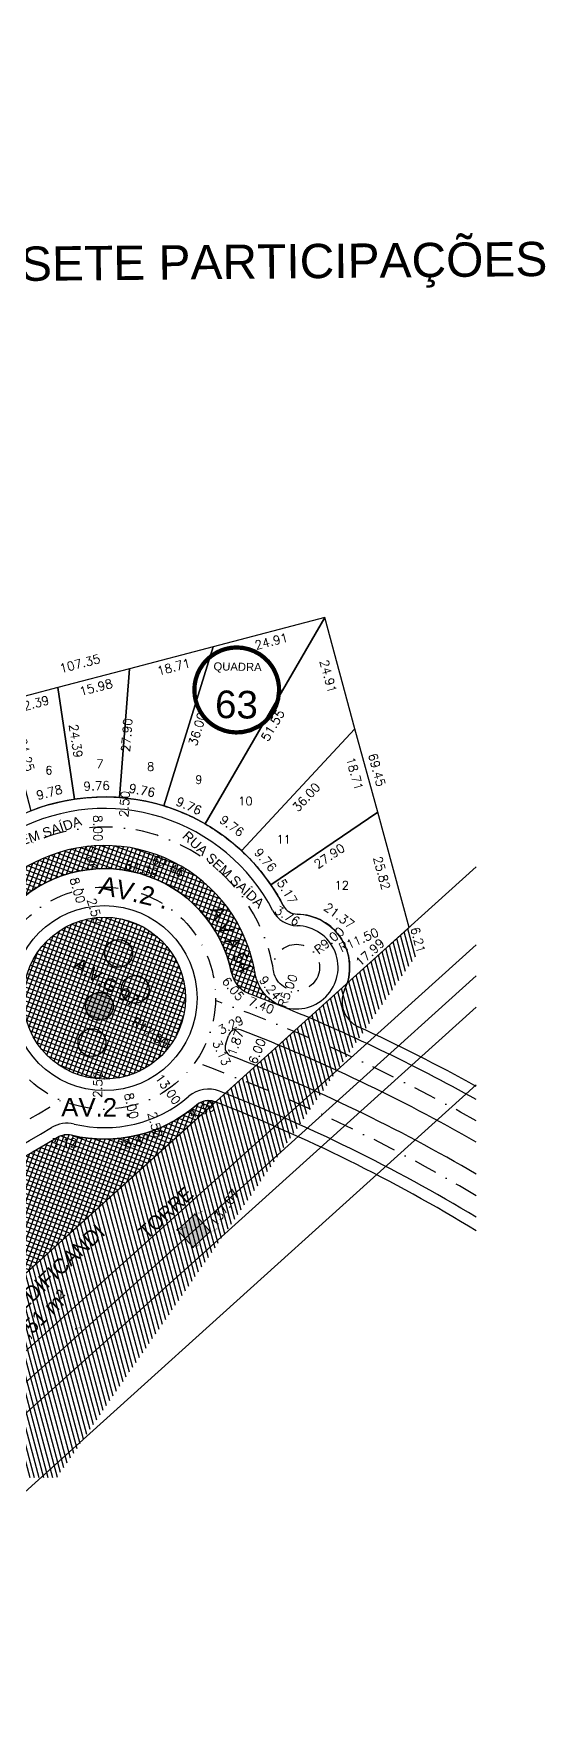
# Model space of a CAD drawing. Header units: millimetres. Extents: x -4430026 to 4783824, y 584 to 9593110.
# Drawn here: x 3019 to 3129.5, y 583.8 to 948.4 of the extents above; entities that cross this region are included whole.
import ezdxf
from ezdxf.enums import TextEntityAlignment as Align

# ---------------------------------------------------------------- set-up
doc = ezdxf.new("R2010")
doc.units = ezdxf.units.MM
doc.linetypes.add('CONTINUO', pattern=[0])
doc.linetypes.add('DASHDOT', pattern=[1, 0.5, -0.25, 0, -0.25])
for name, color, linetype in [('Bra-Rua Calçadas', 1, 'Continuous'), ('Calçada', 1, 'Continuous'), ('Cota', 8, 'Continuous'), ('EIXO DAS VIAS', 252, 'DASHDOT'), ('Lotes', 2, 'Continuous'), ('MOLHO', 88, 'Continuous'), ('Nomes de Ruas', 3, 'Continuous'), ('NON AEDIFICANDI', 252, 'Continuous'), ('Numero de lotes', 5, 'Continuous'), ('númeraçãoquadras', 4, 'Continuous'), ('TEXTO', 2, 'Continuous'), ('TXT A.VERDES', 7, 'Continuous'), ('Área Verde Alameda etc.', 92, 'Continuous'), ('Área Verde Geral', 98, 'Continuous')]:
    doc.layers.add(name, color=color, linetype=linetype)
doc.styles.add('arcad1', font='romans.shx')
doc.styles.add('ARIAL', font='arial.ttf', dxfattribs={"height": 0.25})
doc.styles.add('ROMANS', font='romans.shx')
doc.styles.add('STYLE1', font='sanss___.ttf')
doc.dimstyles.new('BOLA100', dxfattribs={"dimscale": 0, "dimtxt": 1.9, "dimasz": 0.18, "dimexe": 0.18, "dimexo": 0.063, "dimgap": 0, "dimtad": 1, "dimzin": 4, "dimdsep": 46, "dimtxsty": 'ROMANS', "dimcen": 0.09, "dimse1": 1, "dimse2": 1, "dimsd1": 1, "dimsd2": 1, "dimclrt": 256, "dimaunit": 1, "dimadec": 4, "dimazin": 0, "dimtfac": 1.2, "dimtix": 1, "dimtmove": 2, "dimatfit": 3, "dimfxl": 1, "dimtvp": 2, "dimtolj": 1, "dimtzin": 4, "dimarcsym": 0})
pattern_1 = [(69.82082076021932, (-350710.3129513949, -9590084.730252339), (-0.8940340631347666, 0.3285716724776191), []), (159.8208207602193, (-350710.3129513949, -9590084.730252339), (-0.3285716724776191, -0.8940340631347666), [])]

# ---------------------------------------------------------------- blocks, each defined once
blk = doc.blocks.new('*D6669')
at = {"layer": 'DEFPOINTS', "color": 0}
for p in [(3024.208263534108, 807.0671650842319), (3012.228754747647, 803.9217046853644), (3024.969721670645, 804.1671462467575)]:
    blk.add_point(p, dxfattribs=at)
at = {"layer": 'Cota', "insert": (3018.738703827264, 803.513269647619), "char_height": 1.9, "attachment_point": 5, "rotation": 14.712059511413422, "style": 'ROMANS'}
blk.add_mtext('\\A1;12.39', dxfattribs=at)
blk = doc.blocks.new('*D6671')
at = {"layer": 'DEFPOINTS', "color": 0}
for p in [(3057.766869760571, 815.8786504976938), (3039.666189258905, 811.1259536445626), (3058.528327897521, 812.9786316586489)]:
    blk.add_point(p, dxfattribs=at)
at = {"layer": 'Cota', "insert": (3049.236724197131, 811.521136830114), "char_height": 1.9, "attachment_point": 5, "rotation": 14.712059511413422, "style": 'ROMANS'}
blk.add_mtext('\\A1;18.71', dxfattribs=at)
blk = doc.blocks.new('*D6672')
at = {"layer": 'DEFPOINTS', "color": 0}
for p in [(3039.666189258905, 811.1259536445626), (3024.208263534108, 807.0671650842319), (3040.427647392929, 808.225934816659)]:
    blk.add_point(p, dxfattribs=at)
at = {"layer": 'Cota', "insert": (3032.457421080673, 807.1153941356721), "char_height": 1.9, "attachment_point": 5, "rotation": 14.712059511413422, "style": 'ROMANS'}
blk.add_mtext('\\A1;15.98', dxfattribs=at)
blk = doc.blocks.new('*D6673')
at = {"layer": 'DEFPOINTS', "color": 0}
for p in [(3081.860416555764, 822.2048946451883), (3082.621874693216, 819.3048758042291), (3057.766869760571, 815.8786504976938)]:
    blk.add_point(p, dxfattribs=at)
at = {"layer": 'Cota', "insert": (3070.333837846279, 817.0606073276944), "char_height": 1.9, "attachment_point": 5, "rotation": 14.712059511413422, "style": 'ROMANS'}
blk.add_mtext('\\A1;24.91', dxfattribs=at)
blk = doc.blocks.new('*D6674')
at = {"layer": 'DEFPOINTS', "color": 0}
for p in [(3081.860416560886, 822.2048946433256), (3084.983622687421, 797.2394156935345), (3088.396535841269, 798.1674341708907)]:
    blk.add_point(p, dxfattribs=at)
at = {"layer": 'Cota', "insert": (3082.63227769344, 809.5074133713172), "char_height": 1.9, "attachment_point": 5, "rotation": 285.2117325176498, "style": 'ROMANS'}
blk.add_mtext('\\A1;24.91', dxfattribs=at)
blk = doc.blocks.new('*D6675')
at = {"layer": 'DEFPOINTS', "color": 0}
for p in [(3088.396535840339, 798.1674341708909), (3089.893991753921, 779.1808709675839), (3093.306904908257, 780.1088894438486)]:
    blk.add_point(p, dxfattribs=at)
at = {"layer": 'Cota', "insert": (3088.355521869446, 788.4594107732324), "char_height": 1.9, "attachment_point": 5, "rotation": 285.2117324985095, "style": 'ROMANS'}
blk.add_mtext('\\A1;18.71', dxfattribs=at)
blk = doc.blocks.new('*D6676')
at = {"layer": 'DEFPOINTS', "color": 0}
for p in [(3081.860416553902, 822.2048946489135), (3084.378239870692, 820.7489952150895), (3056.057796980242, 777.5820067711661)]:
    blk.add_point(p, dxfattribs=at)
at = {"layer": 'Cota', "insert": (3070.654522026452, 798.9130983160621), "char_height": 1.9, "attachment_point": 5, "rotation": 59.96189598203792, "style": 'ROMANS'}
blk.add_mtext('\\A1;51.55', dxfattribs=at)
blk = doc.blocks.new('*D6677')
at = {"layer": 'DEFPOINTS', "color": 0}
for p in [(3088.396535842202, 798.1674341671658), (3090.824569810832, 795.9115410967511), (3063.891462517424, 771.7924471535275)]:
    blk.add_point(p, dxfattribs=at)
at = {"layer": 'Cota', "insert": (3077.87606374962, 783.3706746817729), "char_height": 1.9, "attachment_point": 5, "rotation": 47.104753115801046, "style": 'ROMANS'}
blk.add_mtext('\\A1;36.00', dxfattribs=at)
blk = doc.blocks.new('*D6678')
at = {"layer": 'DEFPOINTS', "color": 0}
for p in [(3057.766869761502, 815.8786504958312), (3060.582475946539, 815.0080999324057), (3047.132239579675, 781.4832554739455)]:
    blk.add_point(p, dxfattribs=at)
at = {"layer": 'Cota', "insert": (3054.35755311384, 798.0910234952414), "char_height": 1.9, "attachment_point": 5, "rotation": 72.81903883258659, "style": 'ROMANS'}
blk.add_mtext('\\A1;36.00', dxfattribs=at)
blk = doc.blocks.new('*D6679')
at = {"layer": 'DEFPOINTS', "color": 0}
for p in [(3038.316774599241, 810.844615595464), (3041.097474247888, 810.6343712082075), (3036.212940378102, 783.0192303099225)]:
    blk.add_point(p, dxfattribs=at)
at = {"layer": 'Cota', "insert": (3039.098260953107, 796.7933021605622), "char_height": 1.9, "attachment_point": 5, "rotation": 85.67618169450967, "style": 'ROMANS'}
blk.add_mtext('\\A1;27.90', dxfattribs=at)
blk = doc.blocks.new('*D6680')
at = {"layer": 'DEFPOINTS', "color": 0}
for p in [(3022.613185890937, 807.0379971266277), (3025.362790250112, 807.4505633471802), (3026.232939680093, 782.9136498049386)]:
    blk.add_point(p, dxfattribs=at)
at = {"layer": 'Cota', "insert": (3028.112150385059, 795.5293550759408), "char_height": 1.9, "attachment_point": 5, "rotation": 278.53332455285874, "style": 'ROMANS'}
blk.add_mtext('\\A1;24.39', dxfattribs=at)
blk = doc.blocks.new('*D6681')
at = {"layer": 'DEFPOINTS', "color": 0}
for p in [(3010.875901848997, 803.3914195187878), (3013.321117062329, 804.0334598362757), (3017.035152651823, 779.9338680916023)]:
    blk.add_point(p, dxfattribs=at)
at = {"layer": 'Cota', "insert": (3017.319596068688, 792.5459475734533), "char_height": 1.9, "attachment_point": 5, "rotation": 284.71205947632444, "style": 'ROMANS'}
blk.add_mtext('\\A1;24.25', dxfattribs=at)
blk = doc.blocks.new('*D7015')
at = {"layer": 'DEFPOINTS', "color": 0}
for p in [(3093.306904908723, 780.1088894438483), (3094.931063362086, 777.7232793793122), (3070.240423492143, 764.404889306102)]:
    blk.add_point(p, dxfattribs=at)
at = {"layer": 'Cota', "insert": (3082.863190725093, 770.6565618715671), "char_height": 1.9, "attachment_point": 5, "rotation": 34.247610270575734, "style": 'ROMANS'}
blk.add_mtext('\\A1;27.90', dxfattribs=at)
blk = doc.blocks.new('*D7016')
at = {"layer": 'DEFPOINTS', "color": 0}
for p in [(3093.306904908257, 780.1088894438486), (3100.082635231769, 755.1902270317566), (3096.669722076961, 754.2622085553637)]:
    blk.add_point(p, dxfattribs=at)
at = {"layer": 'Cota', "insert": (3094.198571565471, 766.9708072037496), "char_height": 1.9, "attachment_point": 5, "rotation": 285.2117324985095, "style": 'ROMANS'}
blk.add_mtext('\\A1;25.82', dxfattribs=at)
blk = doc.blocks.new('*D7017')
at = {"layer": 'DEFPOINTS', "color": 0}
for p in [(3098.904256324274, 756.4959423417931), (3100.08263523596, 755.1902270261687), (3086.72433482994, 743.1346592419336)]:
    blk.add_point(p, dxfattribs=at)
at = {"layer": 'Cota', "insert": (3091.623554460459, 749.8109808806814), "char_height": 1.9, "attachment_point": 5, "rotation": 42.065546799980254, "style": 'ROMANS'}
blk.add_mtext('\\A1;17.99', dxfattribs=at)
blk = doc.blocks.new('*D7081')
at = {"layer": 'DEFPOINTS', "color": 0}
for p in [(3033.779304965852, 780.921283619527), (3033.877537819078, 772.9218867496141), (3033.877537820801, 772.9218867496353)]:
    blk.add_point(p, dxfattribs=at)
at = {"layer": 'Cota', "insert": (3032.870552038645, 776.6557503417622), "char_height": 1.9, "attachment_point": 5, "rotation": 270.70355866832733, "style": 'ROMANS'}
blk.add_mtext('\\A1;8.00', dxfattribs=at)
blk = doc.blocks.new('*D7275')
at = {"layer": 'DEFPOINTS', "color": 0}
for p in [(3075.752223222387, 746.5788959563265), (3073.993701628746, 741.8983402401695)]:
    blk.add_point(p, dxfattribs=at)
at = {"layer": 'Cota', "insert": (3073.859149601181, 741.5402108300964), "char_height": 1.9, "attachment_point": 5, "rotation": 69.40840565862776, "style": 'ROMANS'}
blk.add_mtext('\\A1;R5.00', dxfattribs=at)
blk = doc.blocks.new('*D7282')
at = {"layer": 'DEFPOINTS', "color": 0}
for p in [(3082.706922854167, 752.2913519163174), (3075.752223223318, 746.5788959600516)]:
    blk.add_point(p, dxfattribs=at)
at = {"layer": 'Cota', "insert": (3082.847654823084, 752.4069464486579), "char_height": 1.9, "attachment_point": 5, "rotation": 39.39902239824223, "style": 'ROMANS'}
blk.add_mtext('\\A1;R9.00', dxfattribs=at)
blk = doc.blocks.new('*D7283')
at = {"layer": 'DEFPOINTS', "color": 0}
for p in [(3086.275651638266, 751.2165089603998), (3075.752223215402, 746.5788959675021)]:
    blk.add_point(p, dxfattribs=at)
at = {"layer": 'Cota', "insert": (3089.215639270712, 752.5121442154536), "char_height": 1.9, "attachment_point": 5, "rotation": 23.782805297413738, "style": 'ROMANS'}
blk.add_mtext('\\A1;R11.50', dxfattribs=at)
blk = doc.blocks.new('*D7284')
at = {"layer": 'DEFPOINTS', "color": 0}
for p in [(3024.396313811057, 948.4351791050775), (2960.549410464113, 759.0388850085923)]:
    blk.add_point(p, dxfattribs=at)
at = {"layer": 'Cota', "insert": (2958.600601973814, 753.2579138558845), "char_height": 1.9, "attachment_point": 5, "rotation": 71.37065472917608, "style": 'ROMANS'}
blk.add_mtext('\\A1;R199.87', dxfattribs=at)
blk = doc.blocks.new('*D7285')
at = {"layer": 'DEFPOINTS', "color": 0}
for p in [(3024.396313805004, 948.4351791050768), (2962.953946048264, 751.6561039630813)]:
    blk.add_point(p, dxfattribs=at)
at = {"layer": 'Cota', "insert": (2961.094252566678, 745.7001361456254), "char_height": 1.9, "attachment_point": 5, "rotation": 72.65952952900368, "style": 'ROMANS'}
blk.add_mtext('\\A1;R206.15', dxfattribs=at)
blk = doc.blocks.new('*D7286')
at = {"layer": 'DEFPOINTS', "color": 0}
for p in [(3100.082635237357, 755.1902270317563), (3101.711837429074, 749.1986161526779), (3101.940610781844, 749.260822803821)]:
    blk.add_point(p, dxfattribs=at)
at = {"layer": 'Cota', "insert": (3102.04272433236, 752.5058956843193), "char_height": 1.9, "attachment_point": 5, "rotation": 285.211732479764, "style": 'ROMANS'}
blk.add_mtext('\\A1;6.21', dxfattribs=at)
blk = doc.blocks.new('*D7287')
at = {"layer": 'DEFPOINTS', "color": 0}
for p in [(2968.182326694937, 636.1531442069003), (3024.056072606227, 636.2459787894526), (3024.060233076927, 633.7419433706003)]:
    blk.add_point(p, dxfattribs=at)
at = {"layer": 'Cota', "insert": (2992.76572903745, 634.8458028827348), "char_height": 1.9, "attachment_point": 5, "rotation": 0.09519721278367242, "style": 'ROMANS'}
blk.add_mtext('\\A1;55.87', dxfattribs=at)
blk = doc.blocks.new('*D7288')
at = {"layer": 'DEFPOINTS', "color": 0}
for p in [(3099.808308478238, 750.5073062372162), (3101.711837429075, 749.1986161526779), (3024.056072606227, 636.2459787894531)]:
    blk.add_point(p, dxfattribs=at)
at = {"layer": 'Cota', "insert": (3060.197588913445, 694.5691938276818), "char_height": 1.9, "attachment_point": 5, "rotation": 55.491192279525116, "style": 'ROMANS'}
blk.add_mtext('\\A1;137.07', dxfattribs=at)
blk = doc.blocks.new('*D7299')
at = {"layer": 'DEFPOINTS', "color": 0}
for p in [(3081.13664826109, 824.9613714889783), (3081.860416565544, 822.204894641463), (2978.02908972603, 794.9418964256089)]:
    blk.add_point(p, dxfattribs=at)
at = {"layer": 'Cota', "insert": (3028.979721390735, 812.2487259860428), "char_height": 1.9, "attachment_point": 5, "rotation": 14.712059465604645, "style": 'ROMANS'}
blk.add_mtext('\\A1;107.35', dxfattribs=at)
blk = doc.blocks.new('*D7300')
at = {"layer": 'DEFPOINTS', "color": 0}
for p in [(3081.860416565543, 822.2048946414629), (3100.082635237356, 755.1902270317564), (3101.311226073039, 755.5242979398802)]:
    blk.add_point(p, dxfattribs=at)
at = {"layer": 'Cota', "insert": (3093.11683138334, 789.2808991863049), "char_height": 1.9, "attachment_point": 5, "rotation": 285.2117325180314, "style": 'ROMANS'}
blk.add_mtext('\\A1;69.45', dxfattribs=at)
blk = doc.blocks.new('*D7301')
at = {"layer": 'DEFPOINTS', "color": 0}
for p in [(3026.570226556143, 766.8412282448749), (3028.664760516205, 759.1194542172835), (3028.773804206854, 759.150698650677)]:
    blk.add_point(p, dxfattribs=at)
at = {"layer": 'Cota', "insert": (3028.476222080859, 763.2263938606043), "char_height": 1.9, "attachment_point": 5, "rotation": 285.98866651856207, "style": 'ROMANS'}
blk.add_mtext('\\A1;8.00', dxfattribs=at)
blk = doc.blocks.new('*D7302')
at = {"layer": 'DEFPOINTS', "color": 0}
for p in [(3028.773804206855, 759.1506986506772), (3029.353445552095, 756.7159298044139), (3029.373774955969, 756.7217548154783)]:
    blk.add_point(p, dxfattribs=at)
at = {"layer": 'Cota', "insert": (3032.205100836103, 758.7366341073553), "char_height": 1.9, "attachment_point": 5, "rotation": 285.988666501121, "style": 'ROMANS'}
blk.add_mtext('\\A1;2.50', dxfattribs=at)
blk = doc.blocks.new('*D7303')
at = {"layer": 'DEFPOINTS', "color": 0}
for p in [(3031.868423842346, 772.8359385356792), (3030.76681468317, 767.7416913415536), (3032.234230586314, 767.8493379485348)]:
    blk.add_point(p, dxfattribs=at)
at = {"layer": 'Cota', "insert": (3031.531365422939, 770.3044949164937), "char_height": 1.9, "attachment_point": 5, "rotation": 274.19558507173167, "style": 'ROMANS'}
blk.add_mtext('\\A1;5.00', dxfattribs=at)
blk = doc.blocks.new('*D7429')
at = {"layer": 'DEFPOINTS', "color": 0}
for p in [(3058.286737488454, 717.4703627173346), (2967.203515573854, 637.2812898272289), (2968.20399428798, 636.1726987232007)]:
    blk.add_point(p, dxfattribs=at)
at = {"layer": 'Cota', "insert": (3011.608405858768, 678.6353817304621), "char_height": 1.9, "attachment_point": 5, "rotation": 42.0655468287979, "style": 'ROMANS'}
blk.add_mtext('\\A1;121.34', dxfattribs=at)
blk = doc.blocks.new('*D7374')
at = {"layer": 'DEFPOINTS', "color": 0}
for p in [(3034.282748339103, 739.9243746568004), (3048.235252111555, 729.3613429647423)]:
    blk.add_point(p, dxfattribs=at)
at = {"layer": 'Cota', "insert": (3044.164343378843, 732.4433086589463), "char_height": 1.9, "attachment_point": 5, "rotation": 322.8717037654867, "style": 'ROMANS'}
blk.add_mtext('\\A1;R17.50', dxfattribs=at)
blk = doc.blocks.new('NUM_quadra')
at = {"color": 6, "const_width": 0.02}
blk.add_lwpolyline([(-0.0133520432061038, 0.1995538096409646), (-0.03396137207856104, 0.197095472313652), (-0.0578817124285985, 0.1914411329007772), (-0.07790545024554181, 0.1842029880920486), (-0.0980839678893761, 0.1742972611462264), (-0.1207629871017981, 0.1594249069193736), (-0.1377379490426744, 0.1450112319564166), (-0.1520556984439002, 0.1299194541657934), (-0.1625180437624446, 0.1165670856272393), (-0.1764344977441241, 0.09418528550563855), (-0.1852438537613963, 0.07539704665055813), (-0.1940684209960429, 0.04834716095183544), (-0.1985176143253418, 0.02430548914494118), (-0.2, 2.449293598294707e-17), (-0.1977479207858246, -0.02992924698156066), (-0.1921041628016216, -0.05564162681201971), (-0.1838936225002688, -0.07863291679524947), (-0.1712831141684111, -0.1032574200760946), (-0.1545538230998021, -0.126937448238237), (-0.1388948904680539, -0.143903472514972), (-0.1218702926523065, -0.1585800484576833), (-0.1045798103362554, -0.1704789232428245), (-0.08309400008057272, -0.1819213762882465), (-0.05305444697320133, -0.1928347107145593), (-0.03024527360995229, -0.1976998316242559), (-3.673940397442059e-17, -0.2), (0.03093315800827364, -0.1975933696651666), (0.06772550614199915, -0.1881841008635162), (0.1069104891608479, -0.1690270608730692), (0.1240420910364873, -0.1568870920480579), (0.1407237443089076, -0.1421155437933556), (0.1613804970022024, -0.118136934052489), (0.1736687274357323, -0.09919260612995974), (0.1869657857282061, -0.0710196801389201), (0.1962420223455323, -0.03858845249210724), (0.2, 0), (0.1989460999390915, 0.02050486086334195), (0.1943382022861565, 0.04725106487884616), (0.1870936531840374, 0.07068214016462095), (0.1741307933804454, 0.09837919900414235), (0.1635485483198982, 0.1151167769808291), (0.147166134549038, 0.1354331157505226), (0.1285083774114599, 0.1532501123493023), (0.1062576314788641, 0.1694382358043837), (0.07819320380287934, 0.1840810225934259), (0.05327206202334694, 0.1927747063485785), (0.02666753040880443, 0.1982141337591634), (1.224646799147353e-17, 0.2)], close=True, dxfattribs=at)
blk.add_circle((0, 0), 0.2)
at = {"color": 3, "insert": (-0.1114319926046001, 0.1285282569724242), "char_height": 0.038, "width": 0.2663, "attachment_point": 1, "style": 'STYLE1'}
blk.add_mtext('\\fArial|b0|i0|c0|p34;QUADRA', dxfattribs=at)
at = {"color": 3, "style": 'STYLE1'}
blk.add_attdef('00', text='', height=0.13, dxfattribs=at).set_placement((-2.886579864025407e-15, -0.1334628551621867), align=Align.CENTER)
blk = doc.blocks.new('*D7626')
at = {"layer": 'DEFPOINTS', "color": 0}
for p in [(3041.298192610592, 712.8174836182675), (3044.638723464345, 711.0996661138846), (3041.924571563699, 710.3972254911146)]:
    blk.add_point(p, dxfattribs=at)
at = {"layer": 'Cota', "insert": (3045.245232076481, 712.547819179738), "char_height": 1.9, "attachment_point": 5, "rotation": 284.51015431893586, "style": 'ROMANS'}
blk.add_mtext('\\A1;2.50', dxfattribs=at)
blk = doc.blocks.new('*D7627')
at = {"layer": 'DEFPOINTS', "color": 0}
for p in [(3033.64318599556, 722.4360654167953), (3033.551819946482, 719.9377355256328), (3033.747414110407, 719.9305824806952)]:
    blk.add_point(p, dxfattribs=at)
at = {"layer": 'Cota', "insert": (3032.843731776304, 721.2144665249261), "char_height": 1.9, "attachment_point": 5, "rotation": 87.90557798969739, "style": 'ROMANS'}
blk.add_mtext('\\A1;2.50', dxfattribs=at)
blk = doc.blocks.new('*D7628')
at = {"layer": 'DEFPOINTS', "color": 0}
for p in [(3038.786169262921, 720.4379896648192), (3040.077627360563, 712.525592333157), (3040.587537632526, 712.6434356678242)]:
    blk.add_point(p, dxfattribs=at)
at = {"layer": 'Cota', "insert": (3040.102546462795, 716.6367818255202), "char_height": 1.9, "attachment_point": 5, "rotation": 283.01293649351845, "style": 'ROMANS'}
blk.add_mtext('\\A1;8.00', dxfattribs=at)
blk = doc.blocks.new('*D7629')
at = {"layer": 'DEFPOINTS', "color": 0}
for p in [(3044.270457812609, 725.5544178187811), (3051.689899138315, 714.8795927464924), (3050.947611108532, 714.3636721158069)]:
    blk.add_point(p, dxfattribs=at)
at = {"layer": 'Cota', "insert": (3048.017973816554, 720.2432745951285), "char_height": 1.9, "attachment_point": 5, "rotation": 304.80088533176183, "style": 'ROMANS'}
blk.add_mtext('\\A1;13.00', dxfattribs=at)
blk = doc.blocks.new('*D7630')
at = {"layer": 'DEFPOINTS', "color": 0}
for p in [(3060.470141307851, 730.0137515640446), (3061.072738844777, 731.7821139576471), (3063.802130035584, 730.8520306133963)]:
    blk.add_point(p, dxfattribs=at)
at = {"layer": 'Cota', "insert": (3062.601607260216, 730.2742742612232), "char_height": 1.9, "attachment_point": 5, "rotation": 71.1826422315558, "style": 'ROMANS'}
blk.add_mtext('\\A1;1.87', dxfattribs=at)
blk = doc.blocks.new('*D7631')
at = {"layer": 'DEFPOINTS', "color": 0}
for p in [(3067.844637561981, 731.4373617487829), (3065.613469487797, 725.8676320406478), (3067.011934405719, 725.3074234773528)]:
    blk.add_point(p, dxfattribs=at)
at = {"layer": 'Cota', "insert": (3067.24564457232, 728.4455566098478), "char_height": 1.9, "attachment_point": 5, "rotation": 68.16954282307255, "style": 'ROMANS'}
blk.add_mtext('\\A1;6.00', dxfattribs=at)
blk = doc.blocks.new('*D7401')
at = {"layer": 'DEFPOINTS', "color": 0}
for p in [(3038.18360753752, 780.67287089308), (3038.372090681095, 783.1657555886101), (3039.47323579286, 780.5753641018334)]:
    blk.add_point(p, dxfattribs=at)
at = {"layer": 'Cota', "insert": (3038.620181180392, 781.8934300441529), "char_height": 1.9, "attachment_point": 5, "rotation": 85.67618172901987, "style": 'ROMANS'}
blk.add_mtext('\\A1;2.50', dxfattribs=at)

msp = doc.modelspace()

# ---------------------------------------------------------------- hatches: boundary and pattern name
msp.add_hatch(color=7).paths.add_polyline_path([(3053.797034132631, 693.1961834822337), (3050.078220506535, 689.736911045436), (3053.423894461581, 686.0706365854035), (3057.145315872376, 689.4558813684175)])
at = {"layer": 'MOLHO'}
msp.add_hatch(color=256, dxfattribs=at).paths.add_polyline_path([(3035.91090855362, 739.4630160909633, 1), (3030.502859877759, 736.8643607646713, 1)])
at = {"layer": 'NON AEDIFICANDI'}
h = msp.add_hatch(dxfattribs=at)
h.set_pattern_fill('ANSI31', color=256, scale=0.3, angle=59.99999999999993, style=0)
h.set_pattern_definition([(104.9999999999998, (-350710.3129513949, -9590084.730252339), (-0.9200443495403381, -0.2465251404601488), [])])
h.paths.add_polyline_path([(3101.711835811891, 749.1986135896782), (3100.08263361738, 755.1902244631688), (2968.203992664976, 636.1726961527506), (3024.056070989043, 636.2459762245903)])
at = {"layer": 'Área Verde Alameda etc.'}
h = msp.add_hatch(dxfattribs=at)
h.set_pattern_fill('ANSI37', color=256, scale=0.3, angle=24.82082076021936, style=0)
h.set_pattern_definition(pattern_1)
edge = h.paths.add_edge_path()
edge.add_arc((2978.751575805933, 846.3024216238896), 86.9999999982773, 287.5243588538392, 297.5653343669738, ccw=False)
edge.add_arc((3005.851587191793, 760.4794096630553), 2.999999996995954, 107.524358846908, 264.3651280391497)
edge.add_arc((3024.396313838997, 948.4351791386048), 191.8684149489338, 264.3651280404829, 265.3932493269461)
edge.add_arc((3009.468038257141, 763.1672265287975), 5.99999999879148, 265.3932492290191, 284.7120739775706)
edge.add_arc((3009.468038260808, 763.1672265306602), 5.999999999663426, 284.7120739391835, 316.873352274525)
edge.add_arc((3034.282748348474, 739.9243746549378), 28.00000000095194, 11.250444868949614, 136.8733523598771, ccw=False)
edge.add_arc((3067.629396378283, 746.5577045232544), 5.999999999240071, 191.2504448886334, 249.0355412341956)
edge.add_arc((2929.795334357814, 386.8208740186433), 379.2386479504568, 67.91718707058789, 69.0355412261543, ccw=False)
edge.add_arc((3075.752223210513, 746.578895969365), 8.999999998782988, 189.1164169078643, 247.9171870680753, ccw=False)
edge.add_arc((3034.282748339045, 739.9243746549378), 33.00000000042376, 9.116416917619908, 117.5653343684351)
at = {"layer": 'Área Verde Geral'}
h = msp.add_hatch(dxfattribs=at)
h.set_pattern_fill('ANSI37', color=256, scale=0.3, angle=24.82082076021936, style=0)
h.set_pattern_definition(pattern_1)
edge = h.paths.add_edge_path()
edge.add_arc((3034.282748339103, 739.9243746549378), 17.500000000005, 0, 360)
h = msp.add_hatch(dxfattribs=at)
h.set_pattern_fill('ANSI37', color=256, scale=0.3, angle=24.82082076021936, style=0)
h.set_pattern_definition(pattern_1)
edge = h.paths.add_edge_path()
edge.add_arc((3056.777142515684, 713.7661592923591), 3.9999999994261, 67.8273523811458, 90.15658619618229)
edge.add_arc((3056.777142500143, 713.7661592923591), 3.99999999950745, 90.15658597356828, 130.6934268046546)
edge.add_arc((3034.282748334737, 739.9243746474872), 30.49999999239111, 256.46565016897307, 310.69342696096425, ccw=False)
edge.add_arc((3026.20877285801, 706.3824468628059), 4.00000000068891, 76.465650200054, 104.7119866505772)
edge.add_arc((3026.208772843051, 706.3824468646685), 3.999999995071649, 104.711986450101, 121.1250336505209)
edge.add_arc((2848.468984525638, 1000.734205126811), 339.8522792516164, 284.59305088215604, 301.1250338195969, ccw=False)
edge.add_line((2934.095441839994, 671.8456502631793), (2934.181414076464, 656.1279040463755))
edge.add_line((2934.181414076464, 656.1279040463755), (2934.179793336765, 646.4070822503904))
edge.add_line((2934.179793336765, 646.4070822503904), (2909.179886830841, 646.3387110699455))
edge.add_line((2909.179886830841, 646.3387110699455), (2909.125189887696, 666.3386362810174))
edge.add_arc((2848.468984537803, 1000.734205132399), 339.8522792551014, 271.1084008787125, 280.2811287603735, ccw=False)
edge.add_arc((2854.603465122042, 1243.28648180892), 582.341130961943, 256.511229338136, 270.0432551025399, ccw=False)
edge.add_line((2718.769609450233, 677.0088498443852), (2718.863332873547, 642.7389038671295))
edge.add_line((2718.863332873547, 642.7389038671295), (2718.88218513677, 635.845578929458))
edge.add_line((2718.88218513677, 635.845578929458), (2909.290613002946, 636.0954021029661))
edge.add_line((2909.290613002946, 636.0954021029661), (2934.29080756182, 636.128203315709))
edge.add_line((2934.29080756182, 636.128203315709), (2968.20399428798, 636.1726987232009))
edge.add_line((2968.20399428798, 636.1726987232009), (3058.286737488454, 717.4703627173344))

# ---------------------------------------------------------------- linework, layer by layer
at = {"color": 7}
for p in [(3053.797034132631, 693.1961834822337, 51.85376853344381), (3050.021837759634, 689.8275804017226, 51.85376853344381), (3050.028981118334, 689.845555560712, 106.5107685334438), (3050.078220506535, 689.736911045436, 51.85376853344381), (3057.145315872376, 689.4558813684175, 51.85376853344381), (3057.1951472893, 689.4368470460663, 51.85376853344381), (3057.202297571917, 689.4549492747078, 106.2487685334438), (3053.423894461581, 686.0706365854035, 51.85376853344381), (3053.428608122618, 686.0751395244638, 51.85376853344381), (3053.435817956795, 686.0931750294308, 106.2687685334438)]:
    msp.add_point(p, dxfattribs=at)
msp.add_point((3028.1266320882, 668.4112109374742, 54.4375))
at = {"layer": 'Bra-Rua Calçadas'}
msp.add_lwpolyline([(3019.011675891337, 769.1783375721911, -0.04384007453499976), (3004.948253480123, 763.3401767258088, 0.8158763576690823), (3005.557021369563, 757.4939061925302, 0.004486055482760661), (3008.986140052659, 757.1866099965314, 0.0844944956414672), (3010.991808888373, 757.3639409896473, 0.1412585147568113), (3013.847104741597, 759.065546782736, -0.6105398096999662), (3061.744693785777, 745.3871168978999, 0.2576174166982881), (3065.482663758901, 740.9548892435173, -0.004879779286777255), (3072.368706379888, 738.2391229607651, -0.262348680607425), (3066.86590716649, 745.1529271174709, 0.5119952183830107)], format="xyb", close=True, dxfattribs=at)
msp.add_arc((3034.282748339103, 739.9243746549378), 33.000000000005, 9.116416871684063, 117.565334334759, dxfattribs=at)
at = {"layer": 'Calçada', "lineweight": -3}
msp.add_lwpolyline([(3058.286737488454, 717.4703627173344, 0.09773912245478478), (3056.766210750548, 717.766144353945, 0.1787432214899407), (3054.169096806889, 716.7989958618323, -0.2411301581648271), (3027.144885955249, 710.2713660281638, 0.123875755306096), (3025.192931666841, 710.2513054386268, 0.07173811319089315), (3024.141143247822, 709.8066121377537, -0.07225975843593249), (2934.095441839994, 671.8456502631793), (2934.181414076464, 656.1279040463755), (2934.179793336765, 646.4070822503904), (2909.179886830841, 646.3387110699455), (2909.125189887696, 666.3386362810174, -0.04004496051043768), (2855.043099998367, 660.9455167968313, -0.05911331187291066), (2718.769609450233, 677.0088498443852), (2718.863332873547, 642.7389038671295), (2718.88218513677, 635.845578929458), (2909.290613002946, 636.0954021029661), (2934.29080756182, 636.128203315709), (2968.20399428798, 636.1726987232009)], format="xyb", close=True, dxfattribs=at)
for radius in [20.000000000005, 17.500000000005]:
    msp.add_circle((3034.282748339103, 739.9243746549378), radius, dxfattribs=at)
at = {"layer": 'Calçada'}
for centre, radius, start, end in [((3034.282748339103, 739.9243746549378), 43.500000000005, 27.43174570869934, 117.5653343465762), ((3034.282748339103, 739.9243746549378), 41.000000000005, 27.43174570869934, 117.5653343465762), ((3034.282748348882, 739.9243746530751), 28.000000000005, 11.25044481668814, 136.8733523308289), ((3034.282748339103, 739.9243746549378), 28.000000000005, 11.25044481668814, 136.8733523194186), ((3075.998080897947, 761.5768809635679), 6, 207.4317457040903, 269.0608507444895), ((3075.998080897947, 761.5768809635679), 3.5, 207.4317457040903, 269.0608507444895), ((3075.75222321127, 746.5788959675024), 8.999999998826754, 247.9171870680711, 89.06085074781195), ((3075.752223210746, 746.5788959675024), 11.5, 334.9886297694129, 89.06085074448951), ((3067.629396379796, 746.5577045195291), 6, 191.2504448166881, 249.0355412353632), ((3091.611141485033, 739.1799290702234), 6, 154.9886297722281, 245.3337302126186), ((2929.795334342913, 386.8208739981542), 379.2386479752405, 60.83649665696903, 67.91718707116526), ((2929.795334369746, 386.8208740260939), 381.7386479371238, 61.0456789259593, 65.33373028141325), ((2929.795334369746, 386.8208740260939), 357.2386479371238, 58.84779053214803, 68.77439961687182), ((2929.795334369746, 386.8208740260939), 354.7386479371238, 58.60339169098417, 68.77439961687182), ((2848.4689845353, 1000.734205130536), 337.3522792517206, 271.1084008886581, 301.1250338163362), ((3026.208772856613, 706.3824468646685), 6.5, 76.46565016091034, 121.1250338163361), ((3026.208772856613, 706.3824468646685), 4, 76.46565016091034, 121.1250338163361)]:
    msp.add_arc(centre, radius, start, end, dxfattribs=at)
at = {"layer": 'Calçada', "lineweight": -3}
for centre, radius, start, end in [((3034.282748339103, 739.9243746549378), 28.000000000005, 256.4656501868394, 310.6934269402869), ((3056.777142508758, 713.7661592923591), 6.5, 68.77439961687182, 130.6934269402869), ((3034.282748338637, 739.9243746456245), 30.49999999144084, 256.4656501868394, 310.6934269402869), ((3056.777142508758, 713.7661592923591), 4, 68.77439961687182, 130.6934269402869)]:
    msp.add_arc(centre, radius, start, end, dxfattribs=at)
at = {"layer": 'EIXO DAS VIAS', "ltscale": 10}
for centre, radius in [((3034.282748339103, 739.9243746549378), 24.000000000005), ((3075.752223210746, 746.5788959675024), 5)]:
    msp.add_circle(centre, radius, dxfattribs=at)
for centre, radius, start, end in [((3034.282748339103, 739.9243746549378), 37.000000000005, 9.116416872739935, 117.8530393300375), ((2929.795334369746, 386.8208740260939), 375.2386479371238, 60.49509166500243, 69.97692120053749), ((2929.795334369746, 386.8208740260939), 361.2386479371238, 59.23052636343451, 69.90897324609793), ((2848.4689845353, 1000.734205130536), 333.3522792517206, 271.1084008886581, 301.9432498845528)]:
    msp.add_arc(centre, radius, start, end, dxfattribs=at)
at = {"layer": 'Lotes'}
for points in [[(3081.860416556114, 822.2048946451882), (3057.766869760455, 815.8786504976938), (3047.132239580025, 781.4832554739455, -0.05615879540472061), (3056.057796981057, 777.5820067711661)], [(3088.396535840688, 798.1674341708908), (3081.860416557511, 822.2048946526388), (3056.057796980591, 777.5820067711661, -0.05615879541980439), (3063.891462517773, 771.7924471535275)], [(3057.766869760921, 815.8786504976938), (3039.666189259255, 811.1259536445627), (3037.562355037649, 783.3005683571587, -0.05615879539306776), (3047.132239580025, 781.4832554739455)], [(3039.666189258789, 811.1259536464254), (3024.208263535389, 807.0671650823692), (3027.828017323149, 782.9428177625427, -0.05615879537137091), (3037.562355036718, 783.300568355296)], [(3024.208263534458, 807.0671650842319), (3012.228754748461, 803.9217046835015), (3018.399364056402, 780.4208943043391, -0.05627015046326383), (3027.828017323149, 782.9428177644054)], [(3088.396535840688, 798.1674341708908), (3063.891462517773, 771.7924471535275, -0.05615879542674167), (3070.240423492958, 764.4048893061022), (3093.306904910469, 780.1088894382606)], [(3093.306904909072, 780.1088894438485), (3070.240423491561, 764.4048893079648, -0.02974859057069738), (3072.891619962977, 759.9644602817039, 0.2755825253815155), (3075.940714104903, 758.0773511324564, -0.5012449917321324), (3086.724334829823, 743.134659240071), (3100.082635234447, 755.1902270298938)]]:
    msp.add_lwpolyline(points, format="xyb", close=True, dxfattribs=at)
at = {"layer": 'NON AEDIFICANDI', "color": 7}
for p, q in [((3114.599662548091, 768.2915199828127), (2938.718334590654, 609.5625493303428)), ((3114.599662548091, 751.4537557846899, 51.85376853344381), (2947.177841326209, 600.3593010381351, 51.85376853344381)), ((3114.599662548091, 744.7186501034317, 51.85376853344381), (2950.561644020769, 596.6780017223696, 51.85376853344381)), ((3114.599662548091, 737.9835444256977, 51.85376853344381), (2953.945446714106, 592.9967024066041, 51.85376853344381)), ((3114.599662548091, 721.1457802240168, 51.85376853344381), (2962.404953450417, 583.7934541143964, 51.85376853344381))]:
    msp.add_line(p, q, dxfattribs=at)
at = {"layer": 'NON AEDIFICANDI', "color": 7, "elevation": 51.85376853344381}
msp.add_lwpolyline([(3053.797034132631, 693.1961834822337), (3050.078220506535, 689.736911045436), (3053.423894461581, 686.0706365854035), (3057.145315872376, 689.4558813684175), (3053.797034132631, 693.1961834822337)], dxfattribs=at)
at = {"layer": 'Área Verde Alameda etc.'}
msp.add_lwpolyline([(3019.011675891337, 769.1783375721911, -0.04384007453499976), (3004.948253480123, 763.3401767258088, 0.8158763576690823), (3005.557021369563, 757.4939061925302, 0.004486055482760661), (3008.986140052659, 757.1866099965314, 0.0844944956414672), (3010.991808888373, 757.3639409896473, 0.1412585147568113), (3013.847104741597, 759.065546782736, -0.6105398096999662), (3061.744693785777, 745.3871168978999, 0.2576174166982881), (3065.482663758901, 740.9548892435173, -0.004879779286777255), (3072.368706379888, 738.2391229607651, -0.262348680607425), (3066.86590716649, 745.1529271174709, 0.5119952183830107)], format="xyb", close=True, dxfattribs=at)
msp.add_arc((3034.282748339103, 739.9243746549378), 33.000000000005, 9.116416873268903, 117.5653343465762, dxfattribs=at)
at = {"layer": 'Área Verde Geral'}
for points in [[(3037.434292069973, 746.6025081128369, -1), (3037.243467470502, 752.5994728431592, -1)], [(3041.00554549914, 738.8397664689014, -1), (3040.814720901066, 744.8367311954985, -1)], [(3033.302296516356, 735.1652060635874, -1), (3033.111471915488, 741.1621707901845, -1)], [(3031.666939605364, 727.3159184474985, -1), (3031.476115004962, 733.3128831740955, -1)]]:
    msp.add_lwpolyline(points, format="xyb", close=True, dxfattribs=at)
for centre in [(3037.338879769539, 749.6009904798607), (3040.91013319824, 741.8382488359252), (3033.206884216388, 738.1636884287486), (3031.571527306327, 730.3144008089344)]:
    msp.add_circle(centre, 2.999999999999998, dxfattribs=at)
for centre, radius, start, end in [((3062.986309592949, 731.2005239017794), 2, 68.85571116223313, 163.0944410288292), ((2929.795334369746, 386.8208740260939), 371.2386479371238, 60.14513668113982, 68.85571113734318), ((3062.340669374784, 729.3058499116937), 2, 159.2708434560735, 248.8430315244985), ((3034.282748348882, 739.9243746530751), 28.000000000005, 339.2708434548964, 343.0944410288292), ((2929.795334369746, 386.8208740260939), 365.2386479371238, 59.60341190420134, 68.84303154626258)]:
    msp.add_arc(centre, radius, start, end, dxfattribs=at)

# ---------------------------------------------------------------- block references
at = {"layer": 'númeraçãoquadras', "linetype": 'ByBlock', "extrusion": (0.08441109911141861, -0.001452856403118583, 0.996429955167484)}
ref = msp.add_blockref('NUM_quadra', (859.1416960886797, -3020.032127853867, 465.2214521499536), dxfattribs=dict(at, xscale=45.93175888075766, yscale=45.93175888024863, zscale=45.93175853019476, rotation=270.0385460294471))
ref.add_attrib('00', '63', dxfattribs={"layer": '0', "color": 3, "extrusion": (0.08441109911141861, -0.001452856403118583, 0.996429955167484), "height": 5.971128608923882, "rotation": 270.0385460324998, "style": 'STYLE1'}).set_placement((853.0115171220883, -3020.036251970354, 465.2214521498737), align=Align.CENTER)

# ---------------------------------------------------------------- texts
at = {"insert": (3028.576800199096, 668.6288084481398, 54.43749999999999), "char_height": 0.2499999999999999, "width": 4.999999999999999, "attachment_point": 1, "rotation": 25.797703631811498}
msp.add_mtext('{\\fSimSun|b0|i0|c134|p54;TN5}', dxfattribs=at)
at = {"layer": 'Cota', "char_height": 1.9, "attachment_point": 5, "style": 'ROMANS'}
for s, insert, rotation in [('\\A1;9.78', (3022.379462832107, 784.4268956855426, -51.85376853344381), 14.974616164569646), ('\\A1;9.76', (3032.596296910649, 785.8124546688537, -51.85376853344381), 2.1047531596035713), ('\\A1;9.76', (3042.39059827004, 784.8387316242347, -51.85376853344381), 349.2476103037775), ('\\A1;9.76', (3052.52668989658, 781.4799227752278, -51.85376853344381), 336.3904674522619), ('\\A1;9.76', (3061.807767277571, 777.167585957844, -51.85376853344381), 323.53332459632975), ('\\A1;61.39', (3042.333764517725, 767.8707882836948), 344.0618986139816), ('\\A1;62.46', (3048.03301192813, 768.4820871260504), 333.3408756428035), ('\\A1;9.76', (3069.056377886782, 769.8092732299606, -51.85376853344381), 310.676181730982), ('\\A1;5.17', (3073.749474965431, 762.9633997083197, -51.85376853344381), 300.839678011848), ('\\A1;3.76', (3073.78190145553, 757.7433946133146), 328.246298250267), ('\\A1;21.37', (3084.98576121031, 757.7275702078382, -51.85376853344381), 322.9010254864328), ('\\A1;6.05', (3062.095840056356, 741.945482568864), 310.14299304821225), ('\\A1;9.24', (3070.082497607438, 742.159245587934), 308.5168019959648), ('\\A1;7.40', (3068.152876022725, 738.3678679187337), 338.47636414847426), ('\\A1;3.29', (3061.570642809836, 734.1062784009168), 25.975076070000316), ('\\A1;3.13', (3059.605754503036, 728.0849293508122), 294.0569374902844), ('\\A1;4.39', (3055.330780758393, 715.6796704661588), 20.425006389427498), ('\\A1;3.12', (3025.563013016525, 708.6359110288809), 0.5888184253155622), ('\\A1;28.87', (3040.47655611257, 708.7191025354455), 13.579538564915493)]:
    msp.add_mtext(s, dxfattribs=dict(at, insert=insert, rotation=rotation))
at = {"layer": 'Nomes de Ruas', "extrusion": (-0.08619676190555997, -0.008785474198405897, 0.9962393957679577), "style": 'ARIAL'}
msp.add_text('RUA SEM SAÍDA', height=2.088089117569511, rotation=102.9674616782205, dxfattribs=at).set_placement((-464.6187326203028, 3069.847004355263, -266.9857893822184), align=Align.MIDDLE_CENTER)
at = {"layer": 'Nomes de Ruas', "extrusion": (-0.04835291209639905, 0.07189619052281251, 0.9962393957679577), "style": 'ARIAL'}
msp.add_text('RUA SEM SAÍDA', height=2.08808911756951, rotation=102.9674616789, dxfattribs=at).set_placement((-2967.604490667599, 1066.588441112089, -92.76161205861565), align=Align.MIDDLE_CENTER)
at = {"layer": 'Nomes de Ruas', "extrusion": (-0.0778284554908519, 0.03807621089083223, 0.9962393957679576), "style": 'ARIAL'}
msp.add_text('AV.2 .', height=3.999999999999999, rotation=102.9674616845414, dxfattribs=at).set_placement((-2021.426152141806, 2387.093418050897, -207.6064441138662), align=Align.MIDDLE_CENTER)
at = {"layer": 'Nomes de Ruas', "extrusion": (-0.08434440321484028, 0.01982644613205025, 0.9962393957679576), "style": 'ARIAL'}
msp.add_text('AV.2 .', height=4, rotation=102.9674616841884, dxfattribs=at).set_placement((-1391.243216669092, 2777.665854239754, -241.574680979836), align=Align.MIDDLE_CENTER)
at = {"layer": 'NON AEDIFICANDI', "color": 7}
for s, height, rotation, p in [('TORRE', 3.017358065203974, 43.02395165509408, (3043.441484251745, 687.6118141655365, 51.85376853344381)), ('ÁREA NON AEDIFICANDI', 3.268379762989121, 43.0239516533065, (2996.85625848287, 653.6577243219909, 67.79112312862405)), ('3.643,51 m²', 3.268379762989121, 43.0239516533065, (3009.78507199391, 658.8632166657445, 67.7911231288459))]:
    msp.add_text(s, height=height, rotation=rotation, dxfattribs=at).set_placement(p)
at = {"layer": 'NON AEDIFICANDI', "color": 7, "char_height": 0.2499999999999999, "width": 4.999999999999998, "attachment_point": 1, "rotation": 25.659352031361024}
for s, insert in [('{\\fSimSun|b0|i0|c134|p54;CHESFE6}', (3054.247726362535, 693.4126933422426, 51.85376853344381)), ('{\\fSimSun|b0|i0|c134|p54;CHESFE5}', (3050.528912733645, 689.953420905445, 51.85376853344381)), ('{\\fSimSun|b0|i0|c134|p54;CHESFE7}', (3057.596008098555, 689.6723912228385, 51.85376853344381)), ('{\\fSimSun|b0|i0|c134|p54;CHESFE4}', (3053.874586691019, 686.2871464472751, 51.85376853344381))]:
    msp.add_mtext(s, dxfattribs=dict(at, insert=insert))
at = {"layer": 'Numero de lotes', "style": 'arcad1'}
for s, p in [('7', (3033.269471403548, 790.574401427109, 103.7075370668876)), ('6', (3022.269610521254, 789.1979248840848, 103.7075370668876)), ('8', (3044.247044182719, 789.9782127496342, 103.7075370668876)), ('9', (3054.667667720338, 787.1800045650939, 103.7075370668876)), ('10', (3064.741559526288, 782.5388526041547, 103.7075370668876)), ('11', (3072.990368678105, 774.2674069703112, 103.7075370668876)), ('12', (3085.535722102375, 764.3258380014936, 103.7075370668876))]:
    msp.add_text(s, height=1.799999999999999, rotation=358.9753949972398, dxfattribs=at).set_placement(p, align=Align.MIDDLE_CENTER)
at = {"layer": 'TEXTO', "insert": (2954.456742394252, 901.821819754759, 307.4898117346352), "char_height": 7.412426821406322, "width": 273.4912879360804, "attachment_point": 1, "rotation": 0.5367892684100777, "style": 'ARIAL'}
msp.add_mtext('TERRENO J SETE PARTICIPAÇÕES', dxfattribs=at)
at = {"layer": 'TXT A.VERDES', "linetype": 'CONTINUO', "attachment_point": 1, "style": 'arcad1'}
for s, insert, char_height, width, rotation in [('{\\fArial|b0|i0|c0|p34;A.V.A 54}', (3059.599736563907, 760.2430648860077, 103.7075370668876), 2.799999999999996, 43.98267497603155, 295.7697998748656), ('{\\fArial|b0|i0|c0|p34;A.V.G 07}', (3028.866281025448, 748.8780141901711, 103.7075370668876), 2.799999999999998, 43.98267497603157, 326.3372202583431)]:
    msp.add_mtext(s, dxfattribs=dict(at, insert=insert, char_height=char_height, width=width, rotation=rotation))

# ---------------------------------------------------------------- dimensions: what is measured, and where the dimension line sits
at = {"layer": 'Cota'}
for center, mpoint, picture, middle in [((3024.396313811057, 948.4351791050775, -51.85376853344381), (2960.549410464113, 759.0388850085923, -51.85376853344381), '*D7284', (2958.600601973814, 753.2579138558845, -51.85376853344381)), ((3024.396313805004, 948.4351791050768, -51.85376853344381), (2962.953946048264, 751.6561039630813, -51.85376853344381), '*D7285', (2961.094252566678, 745.7001361456254, -51.85376853344381)), ((3075.752223223318, 746.5788959600516, -51.85376853344381), (3082.706922854167, 752.2913519163174, -51.85376853344381), '*D7282', (3082.847654823084, 752.4069464486579, -51.85376853344381)), ((3075.752223215402, 746.5788959675021, -51.85376853344381), (3086.275651638266, 751.2165089603998, -51.85376853344381), '*D7283', (3089.215639270712, 752.5121442154536, -51.85376853344381)), ((3075.752223222387, 746.5788959563265, -51.85376853344381), (3073.993701628746, 741.8983402401695, -51.85376853344381), '*D7275', (3073.859149601181, 741.5402108300964, -51.85376853344381)), ((3034.282748339103, 739.9243746568004), (3048.235252111555, 729.3613429647423), '*D7374', (3044.164343378843, 732.4433086589463))]:
    dim = msp.add_radius_dim(center=center, mpoint=mpoint, dimstyle='BOLA100', override={"dimscale": 1}, dxfattribs=at)
    dim.commit()
    dim.dimension.update_dxf_attribs({"geometry": picture, "text_midpoint": middle, "dimtype": 164})
for p1, p2, distance, picture, middle in [((2978.029089726029, 794.9418964256088, -51.85376853344381), (3081.860416565543, 822.2048946414629, -51.85376853344381), 2.8499131862951104, '*D7299', (3028.979721390735, 812.2487259860428, -51.85376853344381)), ((3056.057796980242, 777.5820067711661, -51.85376853344381), (3081.860416553902, 822.2048946489135, -51.85376853344381), -2.9084493146661696, '*D6676', (3070.654522026452, 798.9130983160621, -51.85376853344381)), ((3081.860416560887, 822.2048946433256, -51.85376853344381), (3088.39653584127, 798.1674341708908, -51.85376853344381), -3.536833964159546, '*D6674', (3082.63227769344, 809.5074133713172, -51.85376853344381)), ((3081.860416565543, 822.2048946414629, -51.85376853344381), (3100.082635237357, 755.1902270317564, -51.85376853344381), 1.2732002250929197, '*D7300', (3093.11683138334, 789.2808991863049, -51.85376853344381)), ((3047.132239579676, 781.4832554739455, -51.85376853344381), (3057.766869761503, 815.8786504958312, -51.85376853344381), -2.947116637103601, '*D6678', (3054.35755311384, 798.0910234952414, -51.85376853344381)), ((3036.212940378102, 783.0192303099225, -51.85376853344381), (3038.316774599241, 810.8446155954639, -51.85376853344381), -2.788636447864489, '*D6679', (3039.098260953107, 796.7933021605622, -51.85376853344381)), ((3026.232939680094, 782.9136498049388, -51.85376853344381), (3022.613185890938, 807.0379971266279, -51.85376853344381), -2.780383969585846, '*D6680', (3028.112150385059, 795.5293550759408, -51.85376853344381)), ((3017.035152651823, 779.9338680916021, -51.85376853344381), (3010.875901848996, 803.3914195187876, -51.85376853344381), -2.5281007117588783, '*D6681', (3017.319596068688, 792.5459475734533, -51.85376853344381)), ((3063.891462517424, 771.7924471535275, -51.85376853344381), (3088.396535842201, 798.1674341671655, -51.85376853344381), -3.314272544310511, '*D6677', (3077.87606374962, 783.3706746817729, -51.85376853344381)), ((3038.372090681094, 783.16575558861), (3038.183607537519, 780.67287089308), 1.2933091708146578, '*D7401', (3038.620181180392, 781.8934300441529)), ((3070.240423492143, 764.4048893061022, -51.85376853344381), (3093.306904908723, 780.1088894438485, -51.85376853344381), -2.8860052081810257, '*D7015', (3082.863190725093, 770.6565618715671, -51.85376853344381)), ((3031.868423842347, 772.8359385356794, -51.85376853344381), (3032.234230586315, 767.8493379485349, -51.85376853344381), -1.4713589721058893, '*D7303', (3031.531365422939, 770.3044949164937, -51.85376853344381)), ((3026.570226556143, 766.8412282448749, -51.85376853344381), (3028.773804206854, 759.150698650677, -51.85376853344381), -0.11343165822818685, '*D7301', (3028.476222080859, 763.2263938606043, -51.85376853344381)), ((3100.082635237357, 755.1902270317564, -51.85376853344381), (3101.711837429075, 749.1986161526779, -51.85376853344381), 0.2370799746576851, '*D7286', (3102.04272433236, 752.5058956843193, -51.85376853344381)), ((3024.056072606227, 636.2459787894527, -51.85376853344381), (3101.711837429075, 749.1986161526779, -51.85376853344381), 2.3099983125628762, '*D7288', (3060.197588913445, 694.5691938276818, -51.85376853344381)), ((3060.470141307851, 730.0137515640445), (3061.072738844777, 731.7821139576472), -2.8835102392235146, '*D7630', (3062.601607260216, 730.2742742612232)), ((3067.844637561981, 731.437361748783), (3065.613469487796, 725.8676320406479), 1.506498510138706, '*D7631', (3067.24564457232, 728.4455566098478)), ((3033.64318599556, 722.4360654167954), (3033.551819946483, 719.9377355256329), 0.19572491668918104, '*D7627', (3032.843731776304, 721.2144665249261)), ((3044.270457812609, 725.5544178187807), (3051.689899138315, 714.8795927464922), -0.9039721324941594, '*D7629', (3048.017973816554, 720.2432745951285)), ((3038.786169262921, 720.4379896648193), (3040.587537632526, 712.6434356678242), -0.5233503004480935, '*D7628', (3040.102546462795, 716.6367818255202)), ((3058.286737488454, 717.4703627173344), (2968.20399428798, 636.1726987232009), -1.4932956483393531, '*D7429', (3011.608405858768, 678.6353817304621)), ((3041.298192610592, 712.8174836182676), (3041.9245715637, 710.3972254911147), 2.8035768882433434, '*D7626', (3045.245232076481, 712.547819179738))]:
    dim = msp.add_aligned_dim(p1=p1, p2=p2, distance=distance, dimstyle='BOLA100', override={"dimscale": 1}, dxfattribs=at)
    dim.commit()
    dim.dimension.update_dxf_attribs({"geometry": picture, "text_midpoint": middle})
for base, p1, p2, angle, picture, middle in [((3082.621874693216, 819.3048758042291, -51.85376853344381), (3057.766869760571, 815.8786504976938, -51.85376853344381), (3081.860416555764, 822.2048946451882, -51.85376853344381), 194.7120595114134, '*D6673', (3070.333837846279, 817.0606073276944, -51.85376853344381)), ((3058.528327897521, 812.9786316586489, -51.85376853344381), (3039.666189258905, 811.1259536445627, -51.85376853344381), (3057.766869760571, 815.8786504976938, -51.85376853344381), 194.7120595114134, '*D6671', (3049.236724197131, 811.521136830114, -51.85376853344381)), ((3040.427647392929, 808.225934816659, -51.85376853344381), (3024.208263534108, 807.0671650842319, -51.85376853344381), (3039.666189258905, 811.1259536445627, -51.85376853344381), 194.7120595114134, '*D6672', (3032.457421080673, 807.1153941356721, -51.85376853344381)), ((3024.969721670645, 804.1671462467575, -51.85376853344381), (3012.228754747646, 803.9217046853641, -51.85376853344381), (3024.208263534108, 807.0671650842319, -51.85376853344381), 194.7120595114134, '*D6669', (3018.738703827264, 803.513269647619, -51.85376853344381)), ((3089.893991753921, 779.1808709675839, -51.85376853344381), (3088.396535840338, 798.1674341708908, -51.85376853344381), (3093.306904908257, 780.1088894438485, -51.85376853344381), 105.2117324985095, '*D6675', (3088.355521869446, 788.4594107732324, -51.85376853344381)), ((3096.669722076961, 754.2622085553637, -51.85376853344381), (3093.306904908257, 780.1088894438485, -51.85376853344381), (3100.082635231769, 755.1902270317564, -51.85376853344381), 105.2117324985095, '*D7016', (3094.198571565471, 766.9708072037496, -51.85376853344381))]:
    dim = msp.add_linear_dim(base=base, p1=p1, p2=p2, angle=angle, dimstyle='BOLA100', override={"dimscale": 1}, dxfattribs=at)
    dim.commit()
    dim.dimension.update_dxf_attribs({"geometry": picture, "text_midpoint": middle})
for base, p1, p2, angle, picture, middle, dimtype in [((3033.877537820801, 772.9218867496353, -51.85376853344381), (3033.779304965852, 780.921283619527, -51.85376853344381), (3033.877537819078, 772.9218867496143, -51.85376853344381), 270.7035586683241, '*D7081', (3032.870552038645, 776.6557503417622, -51.85376853344381), 161), ((3029.353445552095, 756.7159298044139, -51.85376853344381), (3028.773804206854, 759.150698650677, -51.85376853344381), (3029.373774955968, 756.7217548154781, -51.85376853344381), 105.988666501121, '*D7302', (3032.205100836103, 758.7366341073553, -51.85376853344381), 160), ((3098.904256324274, 756.4959423417931, -51.85376853344381), (3086.72433482994, 743.1346592419336, -51.85376853344381), (3100.08263523596, 755.1902270261685, -51.85376853344381), 42.065546799980254, '*D7017', (3091.623554460459, 749.8109808806814, -51.85376853344381), 161), ((3024.060233076927, 633.7419433706003, -51.85376853344381), (2968.182326694938, 636.1531442069004, -51.85376853344381), (3024.056072606227, 636.2459787894527, -51.85376853344381), 0.09519721278366645, '*D7287', (2992.76572903745, 634.8458028827348, -51.85376853344381), 161)]:
    dim = msp.add_linear_dim(base=base, p1=p1, p2=p2, angle=angle, dimstyle='BOLA100', override={"dimscale": 1}, dxfattribs=at)
    dim.commit()
    dim.dimension.update_dxf_attribs({"geometry": picture, "text_midpoint": middle, "dimtype": dimtype})

doc.saveas('drawing.dxf')
